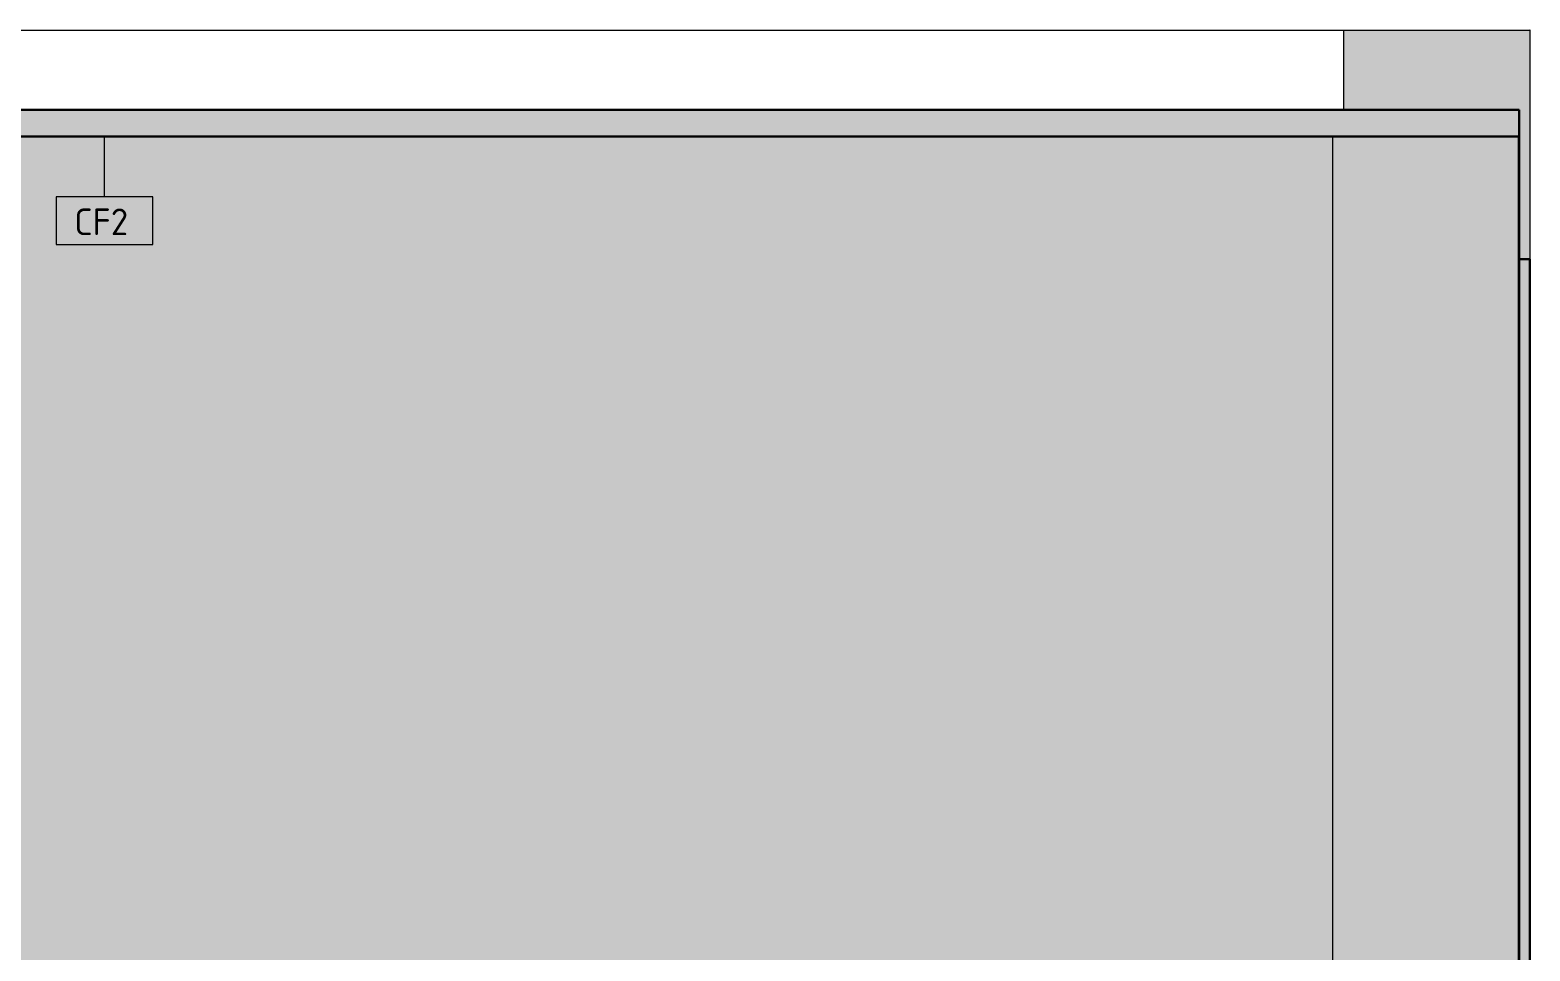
# Model space of a CAD drawing. Header units: millimetres. Extents: x 855 to 54851, y -2301 to 5636.
# Drawn here: x 33521 to 36337, y 2171 to 3900 of the extents above; entities that cross this region are included whole.
import ezdxf

# ---------------------------------------------------------------- set-up
doc = ezdxf.new("R2010")
doc.units = ezdxf.units.MM
for name, color, linetype, lineweight, true_color in [('A-CLNG-1', 7, 'Continuous', 9, 0x787878), ('A-CLNG-FNSH-1', 7, 'Continuous', 30, 0x3c3c3c), ('A-WALL-4', 7, 'Continuous', 30, 0x3c3c3c), ('A-WALL-FNSH-3', 7, 'Continuous', 30, 0x3c3c3c), ('I-WALL-1', 7, 'Continuous', 9, 0x787878)]:
    doc.layers.add(name, color=color, linetype=linetype, lineweight=lineweight, true_color=true_color)
for name, color, linetype, lineweight in [('A-CLNG-IDEN', 7, 'Continuous', 9), ('A-DETL', 7, 'Continuous', 9), ('A-FLOR', 7, 'Continuous', 9), ('A-WALL-PATT', 7, 'Continuous', 9), ('I-WALL', 7, 'Continuous', 9)]:
    doc.layers.add(name, color=color, linetype=linetype, lineweight=lineweight)
doc.styles.add('GOST Common_5', font='GOST_Common.ttf', dxfattribs={"height": 50})

# ---------------------------------------------------------------- blocks, each defined once
blk = doc.blocks.new('М_потолков - Марка_ Имя типа-25382930-Развертка 1_67-2')
at = {"layer": 'A-CLNG-IDEN'}
for p, q in [((-2736.5, 3587.1), (-2917.8, 3587.1)), ((-2917.8, 3587.1), (-2917.8, 3497.6)), ((-2736.5, 3497.6), (-2736.5, 3587.1)), ((-2917.8, 3497.6), (-2736.5, 3497.6))]:
    blk.add_line(p, q, dxfattribs=at)

msp = doc.modelspace()

# ---------------------------------------------------------------- hatches: boundary and pattern name
at = {"layer": 'A-CLNG-1'}
msp.add_hatch(color=256, dxfattribs=at).paths.add_polyline_path([(35987.4, 3700), (36317.4, 3700), (36317.4, 3750), (31327.4, 3750), (31327.4, 3700), (35967.4, 3700)])
at = {"layer": 'A-WALL-PATT'}
h = msp.add_hatch(color=256, dxfattribs=at)
h.paths.add_polyline_path([(31343.4, 0), (33562.4, 0), (33562.4, 2100), (34962.4, 2100), (34962.4, 0), (35966.4, 0), (35966.4, 497.9), (35950.1, 497.9), (35950.1, 520), (35966.4, 520), (35966.4, 3700), (31328.4, 3700), (31328.4, 2350), (31348.4, 2350), (31348.4, 2250), (31328.4, 2250), (31328.4, 1650), (31348.4, 1650), (31348.4, 1550), (31328.4, 1550), (31328.4, 50), (31343.4, 50), (31343.4, 14.1)])
h.paths.add_polyline_path([(35950.1, 100), (35950.1, 470), (35966.1, 470), (35966.1, 100)])
h = msp.add_hatch(color=256, dxfattribs=at)
h.paths.add_polyline_path([(35970, 0), (35970, 497.9), (35966.4, 497.9), (35966.4, 0), (35967.4, 0)])
h.paths.add_polyline_path([(36316.4, 0), (36316.4, 504), (36310, 504), (36310, 0)])
h.paths.add_polyline_path([(35987.4, 520), (36316.4, 520), (36316.4, 3700), (35966.4, 3700), (35966.4, 520), (35970, 520)])
at = {"layer": 'I-WALL'}
h = msp.add_hatch(color=256, dxfattribs=at)
h.paths.add_polyline_path([(36337.5, -0.4), (36337.4, 0), (36337.4, -0.1), (36337.4, -0.4)])
h.paths.add_polyline_path([(36337.4, 3470), (36337.4, 3900), (35987.4, 3900), (35987.4, 3750), (36317.4, 3750), (36317.4, 3470)])
at = {"layer": 'I-WALL-1'}
h = msp.add_hatch(dxfattribs=at)
h.set_pattern_fill('FP_11', color=256, style=0, pattern_type=2)
h.set_pattern_definition([(0, (36487.38, 0), (30.48, 7.62), [2.515, -20.345, 2.515, -20.345, -121.92]), (0, (36487.38, 0), (30.48, 7.62), [-45.72, 2.515, -43.205, 2.515, -20.345, -53.34]), (0, (36487.38, 0), (30.48, 7.62), [-114.3, 2.515, -12.725, 2.515, -35.585]), (120, (36498.81, 3.81), (-21.839114, 22.586454), [2.515, -20.345, 2.515, -20.345, -121.92]), (120, (36498.81, 3.81), (-21.839114, 22.586454), [-45.72, 2.515, -43.205, 2.515, -20.345, -53.34]), (120, (36498.81, 3.81), (-21.839114, 22.586454), [-114.3, 2.515, -12.725, 2.515, -35.585]), (240, (36502.62, 19.05), (-8.640886, -30.206454), [2.515, -20.345, 2.515, -20.345, -121.92]), (240, (36502.62, 19.05), (-8.640886, -30.206454), [-45.72, 2.515, -43.205, 2.515, -20.345, -53.34]), (240, (36502.62, 19.05), (-8.640886, -30.206454), [-114.3, 2.515, -12.725, 2.515, -35.585])])
h.paths.add_polyline_path([(36337.4, 0), (36337.4, 3470), (36317.4, 3470), (36317.4, 0)])

# ---------------------------------------------------------------- linework, layer by layer
at = {"layer": 'A-CLNG-FNSH-1'}
for p, q in [((36317.4, 3750), (31327.4, 3750)), ((36317.4, 3700), (36317.4, 3750)), ((31328.4, 3700), (36316.4, 3700))]:
    msp.add_line(p, q, dxfattribs=at)
at = {"layer": 'A-DETL'}
msp.add_line((33660.2, 3587.1), (33660.2, 3700), dxfattribs=at)
at = {"layer": 'A-FLOR'}
msp.add_line((31307.4, 3900), (36337.4, 3900), dxfattribs=at)
at = {"layer": 'A-WALL-4'}
for p, q in [((36337.4, 3470), (36317.4, 3470)), ((36317.4, 3470), (36317.4, 0)), ((36337.4, 0), (36337.4, 3470))]:
    msp.add_line(p, q, dxfattribs=at)
at = {"layer": 'A-WALL-FNSH-3'}
for p, q in [((36317.4, 3700), (36316.4, 3700)), ((36316.4, 3700), (36316.4, 0)), ((36317.4, 3470), (36317.4, 3700))]:
    msp.add_line(p, q, dxfattribs=at)
at = {"layer": 'I-WALL'}
for p, q in [((35987.4, 3900), (35987.4, 3750)), ((36337.4, 3900), (36337.4, 3000)), ((36337.5, 3900), (36337.4, 3900)), ((35966.4, 3700), (35966.4, 520)), ((36337.4, 3000), (36337.5, 3000))]:
    msp.add_line(p, q, dxfattribs=at)

# ---------------------------------------------------------------- block references
at = {"layer": 'A-CLNG-IDEN'}
msp.add_blockref('М_потолков - Марка_ Имя типа-25382930-Развертка 1_67-2', (36487.4, 0), dxfattribs=at)

# ---------------------------------------------------------------- texts
at = {"layer": 'A-CLNG-IDEN', "insert": (33603.8, 3564.9), "char_height": 50, "width": 132.278, "attachment_point": 1, "style": 'GOST Common_5'}
msp.add_mtext('CF2', dxfattribs=at)

doc.saveas('drawing.dxf')
